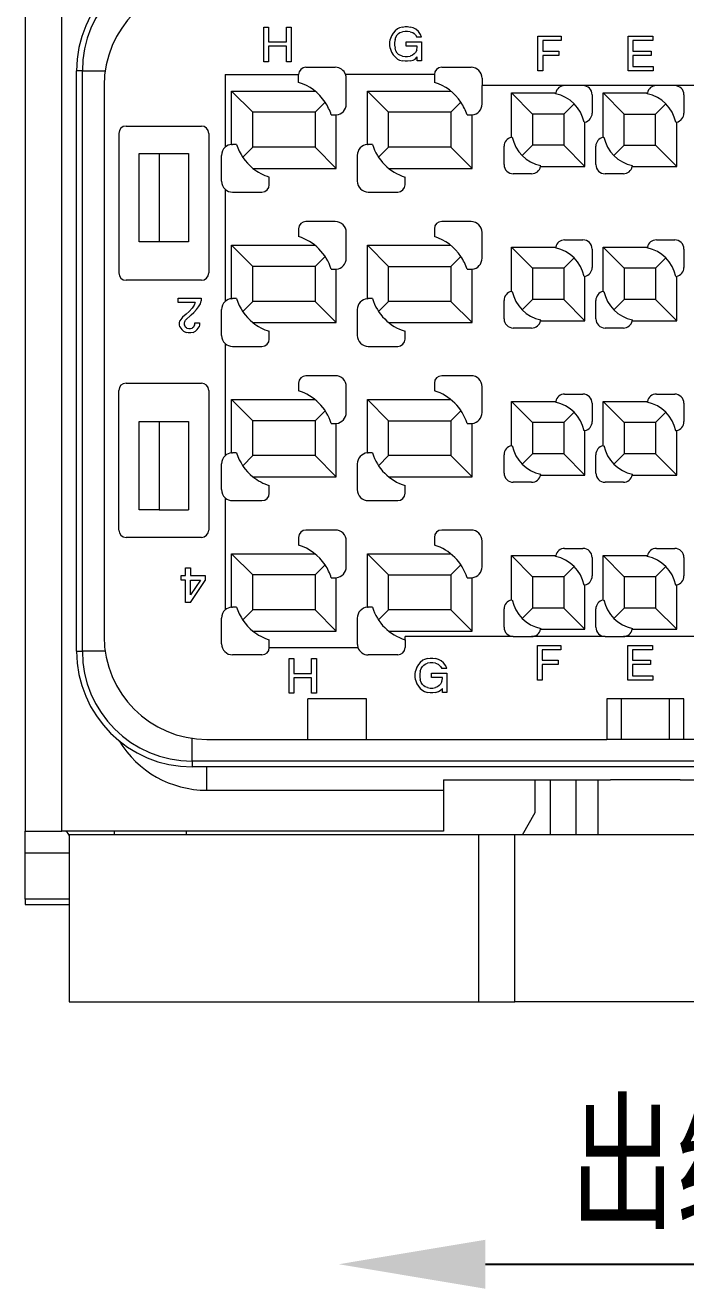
# Model space of a CAD drawing. Header units: inches. Extents: x 47316 to 59086, y 3141 to 11743.
# Drawn here: x 54115.5 to 54133.5, y 9602.18 to 9636.58 of the extents above; entities that cross this region are included whole.
import ezdxf

# ---------------------------------------------------------------- set-up
doc = ezdxf.new("R2010")
doc.units = ezdxf.units.IN
doc.header["$MEASUREMENT"] = 0
doc.styles.add('MtX_FangSong_GB2312', font='')
doc.styles.get('MtX_FangSong_GB2312').set_extended_font_data('FangSong_GB2312')

msp = doc.modelspace()

# ---------------------------------------------------------------- linework, layer by layer
at = {"color": 0, "lineweight": 15}
for p, q in [((54115.501, 9640.24), (54115.501, 9614.64)), ((54116.501, 9614.64), (54116.501, 9640.24)), ((54144.851, 9616.547), (54120.051, 9616.547)), ((54144.851, 9616.39), (54120.051, 9616.39))]:
    msp.add_line(p, q, dxfattribs=at)
at = {"color": 0, "linetype": 'ByBlock', "lineweight": 15}
for p, q in [((54122.004, 9636.533), (54122.134, 9636.533)), ((54122.004, 9635.588), (54122.004, 9636.533)), ((54122.134, 9636.533), (54122.134, 9636.132)), ((54122.618, 9636.533), (54122.748, 9636.533)), ((54122.618, 9636.132), (54122.618, 9636.533)), ((54122.748, 9636.533), (54122.748, 9635.588)), ((54125.532, 9636.37), (54125.485, 9636.299)), ((54125.579, 9636.429), (54125.532, 9636.37)), ((54125.65, 9636.488), (54125.579, 9636.429)), ((54125.603, 9636.263), (54125.638, 9636.322)), ((54125.638, 9636.322), (54125.674, 9636.358)), ((54125.697, 9636.511), (54125.65, 9636.488)), ((54125.674, 9636.358), (54125.709, 9636.382)), ((54125.78, 9636.535), (54125.697, 9636.511)), ((54125.709, 9636.382), (54125.78, 9636.405)), ((54125.78, 9636.535), (54125.851, 9636.547)), ((54125.851, 9636.417), (54125.78, 9636.405)), ((54125.851, 9636.547), (54125.922, 9636.547)), ((54125.922, 9636.417), (54125.851, 9636.417)), ((54125.922, 9636.547), (54125.993, 9636.535)), ((54125.993, 9636.405), (54125.922, 9636.417)), ((54126.075, 9636.511), (54125.993, 9636.535)), ((54125.993, 9636.405), (54126.064, 9636.382)), ((54126.064, 9636.382), (54126.099, 9636.358)), ((54126.146, 9636.476), (54126.075, 9636.511)), ((54126.099, 9636.358), (54126.134, 9636.322)), ((54126.134, 9636.322), (54126.17, 9636.263)), ((54126.217, 9636.417), (54126.146, 9636.476)), ((54126.276, 9636.334), (54126.217, 9636.417)), ((54126.3, 9636.263), (54126.276, 9636.334)), ((54122.134, 9636.132), (54122.618, 9636.132)), ((54122.618, 9636.013), (54122.134, 9636.013)), ((54122.134, 9636.013), (54122.134, 9635.588)), ((54122.618, 9635.588), (54122.618, 9636.013)), ((54125.438, 9636.11), (54125.449, 9636.193)), ((54125.438, 9636.039), (54125.438, 9636.11)), ((54125.449, 9635.956), (54125.438, 9636.039)), ((54125.485, 9636.299), (54125.449, 9636.193)), ((54125.579, 9636.193), (54125.568, 9636.11)), ((54125.568, 9636.11), (54125.568, 9636.039)), ((54125.568, 9636.039), (54125.579, 9635.956)), ((54125.579, 9636.193), (54125.603, 9636.263)), ((54125.886, 9636.133), (54126.3, 9636.133)), ((54125.886, 9636.015), (54125.886, 9636.133)), ((54126.182, 9636.015), (54125.886, 9636.015)), ((54126.3, 9636.263), (54126.17, 9636.263)), ((54126.17, 9635.909), (54126.182, 9635.992)), ((54126.182, 9635.992), (54126.182, 9636.015)), ((54126.3, 9636.133), (54126.3, 9635.614)), ((54129.473, 9636.283), (54130.11, 9636.283)), ((54129.473, 9635.338), (54129.473, 9636.283)), ((54130.11, 9636.165), (54129.603, 9636.165)), ((54129.603, 9636.165), (54129.603, 9635.882)), ((54130.11, 9636.283), (54130.11, 9636.165)), ((54131.932, 9636.283), (54132.605, 9636.283)), ((54131.932, 9635.338), (54131.932, 9636.283)), ((54132.605, 9636.165), (54132.062, 9636.165)), ((54132.062, 9636.165), (54132.062, 9635.882)), ((54132.605, 9636.283), (54132.605, 9636.165)), ((54125.449, 9635.956), (54125.485, 9635.85)), ((54125.485, 9635.85), (54125.532, 9635.779)), ((54125.532, 9635.779), (54125.579, 9635.72)), ((54125.603, 9635.885), (54125.579, 9635.956)), ((54125.579, 9635.72), (54125.65, 9635.661)), ((54125.638, 9635.826), (54125.603, 9635.885)), ((54125.674, 9635.791), (54125.638, 9635.826)), ((54125.65, 9635.661), (54125.697, 9635.637)), ((54125.709, 9635.767), (54125.674, 9635.791)), ((54125.697, 9635.637), (54125.78, 9635.614)), ((54125.78, 9635.744), (54125.709, 9635.767)), ((54125.78, 9635.744), (54125.851, 9635.732)), ((54125.851, 9635.732), (54125.922, 9635.732)), ((54125.922, 9635.732), (54125.993, 9635.744)), ((54126.052, 9635.767), (54125.993, 9635.744)), ((54125.993, 9635.614), (54126.075, 9635.637)), ((54126.099, 9635.803), (54126.052, 9635.767)), ((54126.075, 9635.637), (54126.123, 9635.661)), ((54126.134, 9635.838), (54126.099, 9635.803)), ((54126.123, 9635.661), (54126.182, 9635.72)), ((54126.17, 9635.909), (54126.134, 9635.838)), ((54126.182, 9635.614), (54126.182, 9635.72)), ((54129.603, 9635.882), (54130.04, 9635.882)), ((54130.04, 9635.763), (54129.603, 9635.763)), ((54129.603, 9635.763), (54129.603, 9635.338)), ((54130.04, 9635.882), (54130.04, 9635.763)), ((54132.062, 9635.882), (54132.558, 9635.882)), ((54132.558, 9635.763), (54132.062, 9635.763)), ((54132.062, 9635.763), (54132.062, 9635.456)), ((54132.558, 9635.882), (54132.558, 9635.763)), ((54122.134, 9635.588), (54122.004, 9635.588)), ((54122.748, 9635.588), (54122.618, 9635.588)), ((54125.851, 9635.602), (54125.78, 9635.614)), ((54125.922, 9635.602), (54125.851, 9635.602)), ((54125.993, 9635.614), (54125.922, 9635.602)), ((54126.3, 9635.614), (54126.182, 9635.614)), ((54129.603, 9635.338), (54129.473, 9635.338)), ((54132.617, 9635.338), (54131.932, 9635.338)), ((54132.062, 9635.456), (54132.617, 9635.456)), ((54132.617, 9635.456), (54132.617, 9635.338)), ((54119.671, 9629.152), (54120.297, 9629.152)), ((54119.671, 9629.034), (54119.671, 9629.152)), ((54120.297, 9629.152), (54120.297, 9629.081)), ((54120.132, 9629.034), (54119.671, 9629.034)), ((54119.966, 9628.786), (54119.884, 9628.715)), ((54120.049, 9628.88), (54119.966, 9628.786)), ((54120.025, 9628.703), (54120.096, 9628.762)), ((54120.108, 9628.963), (54120.049, 9628.88)), ((54120.096, 9628.762), (54120.167, 9628.845)), ((54120.132, 9629.034), (54120.108, 9628.963)), ((54120.167, 9628.845), (54120.226, 9628.916)), ((54120.226, 9628.916), (54120.273, 9628.998)), ((54120.273, 9628.998), (54120.297, 9629.081)), ((54119.707, 9628.479), (54119.718, 9628.538)), ((54119.707, 9628.431), (54119.707, 9628.479)), ((54119.718, 9628.372), (54119.707, 9628.431)), ((54119.766, 9628.609), (54119.718, 9628.538)), ((54119.789, 9628.632), (54119.766, 9628.609)), ((54119.884, 9628.715), (54119.789, 9628.632)), ((54119.848, 9628.514), (54119.836, 9628.479)), ((54119.836, 9628.479), (54119.836, 9628.431)), ((54119.836, 9628.431), (54119.848, 9628.396)), ((54119.848, 9628.514), (54119.872, 9628.55)), ((54119.872, 9628.55), (54120.025, 9628.703)), ((54120.108, 9628.396), (54120.12, 9628.431)), ((54120.12, 9628.479), (54120.25, 9628.479)), ((54120.12, 9628.431), (54120.12, 9628.479)), ((54120.25, 9628.431), (54120.238, 9628.372)), ((54120.25, 9628.479), (54120.25, 9628.431)), ((54119.718, 9628.372), (54119.766, 9628.302)), ((54119.766, 9628.302), (54119.813, 9628.254)), ((54119.813, 9628.254), (54119.884, 9628.219)), ((54119.872, 9628.361), (54119.848, 9628.396)), ((54119.907, 9628.337), (54119.872, 9628.361)), ((54119.943, 9628.207), (54119.884, 9628.219)), ((54119.907, 9628.337), (54119.955, 9628.325)), ((54120.014, 9628.207), (54119.943, 9628.207)), ((54119.955, 9628.325), (54120.002, 9628.325)), ((54120.002, 9628.325), (54120.049, 9628.337)), ((54120.073, 9628.219), (54120.014, 9628.207)), ((54120.085, 9628.361), (54120.049, 9628.337)), ((54120.073, 9628.219), (54120.144, 9628.254)), ((54120.108, 9628.396), (54120.085, 9628.361)), ((54120.144, 9628.254), (54120.191, 9628.302)), ((54120.191, 9628.302), (54120.238, 9628.372)), ((54119.755, 9621.597), (54119.873, 9621.597)), ((54119.755, 9621.478), (54119.755, 9621.597)), ((54119.873, 9621.809), (54120.003, 9621.809)), ((54119.873, 9621.597), (54119.873, 9621.809)), ((54120.003, 9621.809), (54120.003, 9621.597)), ((54120.003, 9621.597), (54120.404, 9621.597)), ((54120.404, 9621.597), (54120.404, 9621.467)), ((54119.873, 9621.478), (54119.755, 9621.478)), ((54119.873, 9620.864), (54119.873, 9621.478)), ((54120.003, 9621.478), (54120.274, 9621.478)), ((54120.274, 9621.478), (54120.003, 9621.077)), ((54120.003, 9621.077), (54120.003, 9621.478)), ((54120.003, 9620.864), (54120.404, 9621.467)), ((54120.003, 9620.864), (54119.873, 9620.864)), ((54129.46, 9619.695), (54130.098, 9619.695)), ((54129.46, 9618.75), (54129.46, 9619.695)), ((54130.098, 9619.577), (54129.59, 9619.577)), ((54129.59, 9619.577), (54129.59, 9619.293)), ((54130.098, 9619.695), (54130.098, 9619.577)), ((54131.919, 9619.695), (54132.592, 9619.695)), ((54131.919, 9618.75), (54131.919, 9619.695)), ((54132.592, 9619.577), (54132.049, 9619.577)), ((54132.049, 9619.577), (54132.049, 9619.293)), ((54132.592, 9619.695), (54132.592, 9619.577)), ((54122.691, 9619.338), (54122.821, 9619.338)), ((54122.691, 9618.393), (54122.691, 9619.338)), ((54122.821, 9619.338), (54122.821, 9618.937)), ((54123.305, 9619.338), (54123.435, 9619.338)), ((54123.305, 9618.937), (54123.305, 9619.338)), ((54123.435, 9619.338), (54123.435, 9618.393)), ((54126.219, 9619.175), (54126.171, 9619.104)), ((54126.266, 9619.234), (54126.219, 9619.175)), ((54126.337, 9619.293), (54126.266, 9619.234)), ((54126.29, 9619.068), (54126.325, 9619.128)), ((54126.325, 9619.128), (54126.36, 9619.163)), ((54126.384, 9619.316), (54126.337, 9619.293)), ((54126.36, 9619.163), (54126.396, 9619.187)), ((54126.467, 9619.34), (54126.384, 9619.316)), ((54126.396, 9619.187), (54126.467, 9619.21)), ((54126.467, 9619.34), (54126.538, 9619.352)), ((54126.538, 9619.222), (54126.467, 9619.21)), ((54126.538, 9619.352), (54126.608, 9619.352)), ((54126.608, 9619.222), (54126.538, 9619.222)), ((54126.608, 9619.352), (54126.679, 9619.34)), ((54126.679, 9619.21), (54126.608, 9619.222)), ((54126.762, 9619.316), (54126.679, 9619.34)), ((54126.679, 9619.21), (54126.75, 9619.187)), ((54126.75, 9619.187), (54126.786, 9619.163)), ((54126.833, 9619.281), (54126.762, 9619.316)), ((54126.786, 9619.163), (54126.821, 9619.128)), ((54126.821, 9619.128), (54126.856, 9619.068)), ((54126.904, 9619.222), (54126.833, 9619.281)), ((54126.963, 9619.139), (54126.904, 9619.222)), ((54126.986, 9619.068), (54126.963, 9619.139)), ((54129.59, 9619.293), (54130.027, 9619.293)), ((54130.027, 9619.175), (54129.59, 9619.175)), ((54129.59, 9619.175), (54129.59, 9618.75)), ((54130.027, 9619.293), (54130.027, 9619.175)), ((54132.049, 9619.293), (54132.545, 9619.293)), ((54132.545, 9619.175), (54132.049, 9619.175)), ((54132.049, 9619.175), (54132.049, 9618.868)), ((54132.545, 9619.293), (54132.545, 9619.175)), ((54122.821, 9618.937), (54123.305, 9618.937)), ((54123.305, 9618.818), (54122.821, 9618.818)), ((54122.821, 9618.818), (54122.821, 9618.393)), ((54123.305, 9618.393), (54123.305, 9618.818)), ((54126.124, 9618.915), (54126.136, 9618.998)), ((54126.124, 9618.844), (54126.124, 9618.915)), ((54126.136, 9618.761), (54126.124, 9618.844)), ((54126.171, 9619.104), (54126.136, 9618.998)), ((54126.266, 9618.998), (54126.254, 9618.915)), ((54126.254, 9618.915), (54126.254, 9618.844)), ((54126.254, 9618.844), (54126.266, 9618.761)), ((54126.266, 9618.998), (54126.29, 9619.068)), ((54126.573, 9618.939), (54126.986, 9618.939)), ((54126.573, 9618.82), (54126.573, 9618.939)), ((54126.868, 9618.82), (54126.573, 9618.82)), ((54126.986, 9619.068), (54126.856, 9619.068)), ((54126.856, 9618.714), (54126.868, 9618.797)), ((54126.868, 9618.797), (54126.868, 9618.82)), ((54126.986, 9618.939), (54126.986, 9618.419)), ((54132.049, 9618.868), (54132.604, 9618.868)), ((54132.604, 9618.868), (54132.604, 9618.75)), ((54126.136, 9618.761), (54126.171, 9618.655)), ((54126.171, 9618.655), (54126.219, 9618.584)), ((54126.219, 9618.584), (54126.266, 9618.525)), ((54126.29, 9618.691), (54126.266, 9618.761)), ((54126.266, 9618.525), (54126.337, 9618.466)), ((54126.325, 9618.631), (54126.29, 9618.691)), ((54126.36, 9618.596), (54126.325, 9618.631)), ((54126.337, 9618.466), (54126.384, 9618.442)), ((54126.396, 9618.572), (54126.36, 9618.596)), ((54126.384, 9618.442), (54126.467, 9618.419)), ((54126.467, 9618.549), (54126.396, 9618.572)), ((54126.467, 9618.549), (54126.538, 9618.537)), ((54126.538, 9618.537), (54126.608, 9618.537)), ((54126.608, 9618.537), (54126.679, 9618.549)), ((54126.738, 9618.572), (54126.679, 9618.549)), ((54126.679, 9618.419), (54126.762, 9618.442)), ((54126.786, 9618.608), (54126.738, 9618.572)), ((54126.762, 9618.442), (54126.809, 9618.466)), ((54126.821, 9618.643), (54126.786, 9618.608)), ((54126.809, 9618.466), (54126.868, 9618.525)), ((54126.856, 9618.714), (54126.821, 9618.643)), ((54126.868, 9618.419), (54126.868, 9618.525)), ((54129.59, 9618.75), (54129.46, 9618.75)), ((54132.604, 9618.75), (54131.919, 9618.75)), ((54122.821, 9618.393), (54122.691, 9618.393)), ((54123.435, 9618.393), (54123.305, 9618.393)), ((54126.538, 9618.407), (54126.467, 9618.419)), ((54126.608, 9618.407), (54126.538, 9618.407)), ((54126.679, 9618.419), (54126.608, 9618.407)), ((54126.986, 9618.419), (54126.868, 9618.419))]:
    msp.add_line(p, q, dxfattribs=at)
at = {"color": 0, "lineweight": 15, "ltscale": 0.395001}
for p, q in [((54116.901, 9619.54), (54116.901, 9635.34)), ((54117.059, 9619.54), (54117.059, 9635.34))]:
    msp.add_line(p, q, dxfattribs=at)
at = {"color": 0, "lineweight": 15, "ltscale": 0.003929}
for p, q in [((54117.059, 9635.34), (54116.901, 9635.34)), ((54116.901, 9619.54), (54117.059, 9619.54)), ((54120.051, 9616.547), (54120.051, 9616.39))]:
    msp.add_line(p, q, dxfattribs=at)
at = {"color": 0, "lineweight": 15, "ltscale": 0.015539}
for p, q in [((54117.059, 9635.34), (54117.68, 9635.34)), ((54117.68, 9619.54), (54117.059, 9619.54))]:
    msp.add_line(p, q, dxfattribs=at)
at = {"color": 0, "lineweight": 15, "ltscale": 0.02}
for p, q in [((54123.151, 9635.44), (54123.951, 9635.44)), ((54126.851, 9635.44), (54127.651, 9635.44)), ((54119.151, 9633.09), (54119.951, 9633.09)), ((54121.151, 9632.04), (54121.951, 9632.04)), ((54124.851, 9632.04), (54125.651, 9632.04)), ((54123.951, 9631.24), (54123.151, 9631.24)), ((54127.651, 9631.24), (54126.851, 9631.24)), ((54119.951, 9630.69), (54119.151, 9630.69)), ((54121.151, 9627.84), (54121.951, 9627.84)), ((54124.851, 9627.84), (54125.651, 9627.84)), ((54123.951, 9627.04), (54123.151, 9627.04)), ((54127.651, 9627.04), (54126.851, 9627.04)), ((54119.151, 9625.79), (54119.951, 9625.79)), ((54121.151, 9623.64), (54121.951, 9623.64)), ((54124.851, 9623.64), (54125.651, 9623.64)), ((54119.151, 9623.39), (54119.951, 9623.39)), ((54123.951, 9622.84), (54123.151, 9622.84)), ((54127.651, 9622.84), (54126.851, 9622.84)), ((54121.951, 9619.44), (54121.151, 9619.44)), ((54125.651, 9619.44), (54124.851, 9619.44))]:
    msp.add_line(p, q, dxfattribs=at)
at = {"color": 0, "lineweight": 15, "ltscale": 0.375}
msp.add_line((54117.651, 9634.94), (54117.651, 9619.94), dxfattribs=at)
at = {"color": 0, "lineweight": 15, "ltscale": 0.049409}
msp.add_line((54120.951, 9635.24), (54120.951, 9633.263), dxfattribs=at)
at = {"color": 0, "lineweight": 15, "ltscale": 0.05}
for p, q in [((54120.951, 9635.24), (54122.951, 9635.24)), ((54132.701, 9634.94), (54130.701, 9634.94)), ((54135.201, 9634.94), (54133.201, 9634.94)), ((54131.301, 9619.94), (54129.301, 9619.94)), ((54133.801, 9619.94), (54131.801, 9619.94))]:
    msp.add_line(p, q, dxfattribs=at)
at = {"color": 0, "lineweight": 15, "ltscale": 0.005266}
for p, q in [((54122.951, 9635.029), (54122.951, 9635.24)), ((54126.651, 9635.24), (54126.651, 9635.029)), ((54122.151, 9632.24), (54122.151, 9632.45)), ((54125.851, 9632.24), (54125.851, 9632.45)), ((54122.151, 9628.04), (54122.151, 9628.25)), ((54125.851, 9628.04), (54125.851, 9628.25)), ((54122.951, 9626.84), (54122.951, 9626.629)), ((54126.651, 9626.84), (54126.651, 9626.629)), ((54122.951, 9622.64), (54122.951, 9622.429)), ((54126.651, 9622.64), (54126.651, 9622.429)), ((54122.151, 9619.64), (54122.151, 9619.85)), ((54125.851, 9619.85), (54125.851, 9619.64))]:
    msp.add_line(p, q, dxfattribs=at)
at = {"color": 0, "lineweight": 15, "ltscale": 0.060429}
for p, q in [((54126.651, 9635.24), (54124.234, 9635.24)), ((54122.151, 9619.64), (54124.569, 9619.64))]:
    msp.add_line(p, q, dxfattribs=at)
at = {"color": 0, "lineweight": 15, "ltscale": 0.0175}
for p, q in [((54124.251, 9634.44), (54124.251, 9635.14)), ((54124.251, 9630.24), (54124.251, 9630.94)), ((54127.951, 9630.24), (54127.951, 9630.94)), ((54120.851, 9628.14), (54120.851, 9628.84)), ((54124.551, 9628.84), (54124.551, 9628.14)), ((54124.251, 9626.04), (54124.251, 9626.74)), ((54127.951, 9626.04), (54127.951, 9626.74)), ((54120.851, 9623.94), (54120.851, 9624.64)), ((54124.551, 9624.64), (54124.551, 9623.94)), ((54120.851, 9619.74), (54120.851, 9620.44)), ((54124.551, 9620.44), (54124.551, 9619.74))]:
    msp.add_line(p, q, dxfattribs=at)
at = {"color": 0, "lineweight": 15, "ltscale": 0.005}
msp.add_line((54127.951, 9635.14), (54127.951, 9634.94), dxfattribs=at)
at = {"color": 0, "lineweight": 15, "ltscale": 0.0125}
for p, q in [((54127.951, 9634.44), (54127.951, 9634.94)), ((54130.701, 9634.94), (54130.201, 9634.94)), ((54133.201, 9634.94), (54132.701, 9634.94)), ((54130.951, 9634.69), (54130.951, 9634.19)), ((54133.451, 9634.69), (54133.451, 9634.19)), ((54128.551, 9632.79), (54128.551, 9633.29)), ((54131.051, 9632.79), (54131.051, 9633.29)), ((54129.301, 9632.54), (54128.801, 9632.54)), ((54131.801, 9632.54), (54131.301, 9632.54)), ((54130.201, 9630.74), (54130.701, 9630.74)), ((54130.951, 9630.49), (54130.951, 9629.99)), ((54132.701, 9630.74), (54133.201, 9630.74)), ((54133.451, 9630.49), (54133.451, 9629.99)), ((54128.551, 9628.59), (54128.551, 9629.09)), ((54131.051, 9628.59), (54131.051, 9629.09)), ((54129.301, 9628.34), (54128.801, 9628.34)), ((54131.801, 9628.34), (54131.301, 9628.34)), ((54130.201, 9626.54), (54130.701, 9626.54)), ((54132.701, 9626.54), (54133.201, 9626.54)), ((54130.951, 9626.29), (54130.951, 9625.79)), ((54133.451, 9626.29), (54133.451, 9625.79)), ((54128.551, 9624.39), (54128.551, 9624.89)), ((54131.051, 9624.39), (54131.051, 9624.89)), ((54129.301, 9624.14), (54128.801, 9624.14)), ((54131.801, 9624.14), (54131.301, 9624.14)), ((54130.201, 9622.34), (54130.701, 9622.34)), ((54132.701, 9622.34), (54133.201, 9622.34)), ((54130.951, 9622.09), (54130.951, 9621.59)), ((54133.451, 9622.09), (54133.451, 9621.59)), ((54128.551, 9620.19), (54128.551, 9620.69)), ((54131.051, 9620.19), (54131.051, 9620.69)), ((54128.801, 9619.94), (54129.301, 9619.94)), ((54131.301, 9619.94), (54131.801, 9619.94))]:
    msp.add_line(p, q, dxfattribs=at)
at = {"color": 0, "lineweight": 15, "ltscale": 0.05625}
msp.add_line((54130.201, 9634.94), (54127.951, 9634.94), dxfattribs=at)
at = {"color": 0, "lineweight": 15, "ltscale": 0.03634}
for p, q in [((54121.124, 9633.339), (54121.124, 9634.792)), ((54124.824, 9633.339), (54124.824, 9634.792)), ((54123.979, 9632.687), (54123.979, 9634.141)), ((54127.679, 9632.687), (54127.679, 9634.141)), ((54121.124, 9629.138), (54121.124, 9630.592)), ((54124.824, 9629.138), (54124.824, 9630.592)), ((54123.979, 9624.287), (54123.979, 9625.741)), ((54127.679, 9624.287), (54127.679, 9625.741)), ((54121.124, 9620.739), (54121.124, 9622.192)), ((54124.824, 9620.739), (54124.824, 9622.192)), ((54123.979, 9620.087), (54123.979, 9621.541)), ((54127.679, 9620.087), (54127.679, 9621.541))]:
    msp.add_line(p, q, dxfattribs=at)
at = {"color": 0, "lineweight": 15, "ltscale": 0.056824}
for p, q in [((54121.124, 9634.792), (54123.397, 9634.792)), ((54124.824, 9634.792), (54127.097, 9634.792)), ((54121.706, 9632.687), (54123.979, 9632.687)), ((54125.406, 9632.687), (54127.679, 9632.687)), ((54121.124, 9630.592), (54123.397, 9630.592)), ((54124.824, 9630.592), (54127.097, 9630.592)), ((54121.706, 9628.487), (54123.979, 9628.487)), ((54125.406, 9628.487), (54127.679, 9628.487)), ((54121.124, 9626.392), (54123.397, 9626.392)), ((54124.824, 9626.392), (54127.097, 9626.392)), ((54121.706, 9624.287), (54123.979, 9624.287)), ((54125.406, 9624.287), (54127.679, 9624.287)), ((54121.124, 9622.192), (54123.397, 9622.192)), ((54124.824, 9622.192), (54127.097, 9622.192)), ((54121.706, 9620.087), (54123.979, 9620.087)), ((54125.406, 9620.087), (54127.679, 9620.087))]:
    msp.add_line(p, q, dxfattribs=at)
at = {"color": 0, "lineweight": 15, "ltscale": 0.020412}
for p, q in [((54121.701, 9634.215), (54121.124, 9634.792)), ((54125.401, 9634.215), (54124.824, 9634.792)), ((54130.176, 9633.315), (54130.754, 9632.737)), ((54132.676, 9633.315), (54133.254, 9632.737)), ((54121.701, 9630.015), (54121.124, 9630.592)), ((54125.401, 9630.015), (54124.824, 9630.592)), ((54129.326, 9629.965), (54128.749, 9630.542)), ((54131.826, 9629.965), (54131.249, 9630.542)), ((54130.176, 9629.115), (54130.754, 9628.537)), ((54132.676, 9629.115), (54133.254, 9628.537)), ((54123.401, 9629.065), (54123.979, 9628.487)), ((54127.101, 9629.065), (54127.679, 9628.487)), ((54121.701, 9625.815), (54121.124, 9626.392)), ((54125.401, 9625.815), (54124.824, 9626.392)), ((54129.326, 9625.765), (54128.749, 9626.342)), ((54131.826, 9625.765), (54131.249, 9626.342)), ((54123.401, 9624.865), (54123.979, 9624.287)), ((54127.101, 9624.865), (54127.679, 9624.287)), ((54130.176, 9624.915), (54130.754, 9624.337)), ((54132.676, 9624.915), (54133.254, 9624.337)), ((54129.326, 9621.565), (54128.749, 9622.142)), ((54131.826, 9621.565), (54131.249, 9622.142)), ((54123.401, 9620.665), (54123.979, 9620.087)), ((54127.101, 9620.665), (54127.679, 9620.087))]:
    msp.add_line(p, q, dxfattribs=at)
at = {"color": 0, "lineweight": 15, "ltscale": 0.030197}
for p, q in [((54128.749, 9633.534), (54128.749, 9634.742)), ((54128.749, 9634.742), (54129.957, 9634.742)), ((54131.249, 9633.534), (54131.249, 9634.742)), ((54131.249, 9634.742), (54132.457, 9634.742)), ((54130.754, 9632.737), (54130.754, 9633.945)), ((54133.254, 9632.737), (54133.254, 9633.945)), ((54129.546, 9632.737), (54130.754, 9632.737)), ((54132.046, 9632.737), (54133.254, 9632.737)), ((54128.749, 9630.542), (54129.957, 9630.542)), ((54128.749, 9629.334), (54128.749, 9630.542)), ((54131.249, 9629.334), (54131.249, 9630.542)), ((54131.249, 9630.542), (54132.457, 9630.542)), ((54130.754, 9628.537), (54130.754, 9629.745)), ((54133.254, 9628.537), (54133.254, 9629.745)), ((54129.546, 9628.537), (54130.754, 9628.537)), ((54132.046, 9628.537), (54133.254, 9628.537)), ((54128.749, 9625.134), (54128.749, 9626.342)), ((54128.749, 9626.342), (54129.957, 9626.342)), ((54131.249, 9625.134), (54131.249, 9626.342)), ((54131.249, 9626.342), (54132.457, 9626.342)), ((54129.546, 9624.337), (54130.754, 9624.337)), ((54132.046, 9624.337), (54133.254, 9624.337)), ((54128.749, 9620.934), (54128.749, 9622.142)), ((54128.749, 9622.142), (54129.957, 9622.142)), ((54131.249, 9620.934), (54131.249, 9622.142)), ((54131.249, 9622.142), (54132.457, 9622.142)), ((54130.754, 9620.137), (54130.754, 9621.345)), ((54129.546, 9620.137), (54130.754, 9620.137)), ((54132.046, 9620.137), (54133.254, 9620.137))]:
    msp.add_line(p, q, dxfattribs=at)
at = {"color": 0, "lineweight": 15, "ltscale": 0.020413}
for p, q in [((54129.326, 9634.165), (54128.749, 9634.742)), ((54131.826, 9634.165), (54131.249, 9634.742)), ((54123.401, 9633.265), (54123.979, 9632.687)), ((54127.101, 9633.265), (54127.679, 9632.687)), ((54121.701, 9621.615), (54121.124, 9622.192)), ((54125.401, 9621.615), (54124.824, 9622.192)), ((54130.176, 9620.715), (54130.754, 9620.137)), ((54132.676, 9620.715), (54133.254, 9620.137))]:
    msp.add_line(p, q, dxfattribs=at)
at = {"color": 0, "lineweight": 15, "ltscale": 0.000581603}
for p, q in [((54129.953, 9634.719), (54129.957, 9634.742)), ((54132.453, 9634.719), (54132.457, 9634.742))]:
    msp.add_line(p, q, dxfattribs=at)
at = {"color": 0, "lineweight": 15, "ltscale": 0.00967}
for p, q in [((54123.401, 9634.215), (54123.675, 9634.488)), ((54127.101, 9634.215), (54127.375, 9634.488)), ((54121.701, 9633.265), (54121.428, 9632.991)), ((54125.401, 9633.265), (54125.128, 9632.991)), ((54123.401, 9630.015), (54123.675, 9630.288)), ((54127.101, 9630.015), (54127.375, 9630.288)), ((54121.701, 9629.065), (54121.428, 9628.791)), ((54125.401, 9629.065), (54125.128, 9628.791)), ((54123.401, 9625.815), (54123.675, 9626.088)), ((54127.101, 9625.815), (54127.375, 9626.088)), ((54121.701, 9624.865), (54121.428, 9624.591)), ((54125.401, 9624.865), (54125.128, 9624.591)), ((54123.401, 9621.615), (54123.675, 9621.888)), ((54127.101, 9621.615), (54127.375, 9621.888)), ((54121.701, 9620.665), (54121.428, 9620.391)), ((54125.401, 9620.665), (54125.128, 9620.391))]:
    msp.add_line(p, q, dxfattribs=at)
at = {"color": 0, "lineweight": 15, "ltscale": 0.009974}
for p, q in [((54130.176, 9634.165), (54130.458, 9634.447)), ((54132.676, 9634.165), (54132.958, 9634.447)), ((54129.326, 9633.315), (54129.044, 9633.033)), ((54131.826, 9633.315), (54131.544, 9633.033)), ((54130.176, 9629.965), (54130.458, 9630.247)), ((54132.676, 9629.965), (54132.958, 9630.247)), ((54129.326, 9629.115), (54129.044, 9628.833)), ((54131.826, 9629.115), (54131.544, 9628.833)), ((54130.176, 9625.765), (54130.458, 9626.047)), ((54132.676, 9625.765), (54132.958, 9626.047)), ((54129.326, 9624.915), (54129.044, 9624.633)), ((54131.826, 9624.915), (54131.544, 9624.633)), ((54130.176, 9621.565), (54130.458, 9621.847)), ((54132.676, 9621.565), (54132.958, 9621.847)), ((54129.326, 9620.715), (54129.044, 9620.433)), ((54131.826, 9620.715), (54131.544, 9620.433))]:
    msp.add_line(p, q, dxfattribs=at)
at = {"color": 0, "lineweight": 15, "ltscale": 0.02375}
for p, q in [((54121.701, 9633.265), (54121.701, 9634.215)), ((54123.401, 9634.215), (54123.401, 9633.265)), ((54125.401, 9633.265), (54125.401, 9634.215)), ((54127.101, 9634.215), (54127.101, 9633.265)), ((54121.701, 9629.065), (54121.701, 9630.015)), ((54123.401, 9630.015), (54123.401, 9629.065)), ((54125.401, 9629.065), (54125.401, 9630.015)), ((54127.101, 9630.015), (54127.101, 9629.065)), ((54121.701, 9624.865), (54121.701, 9625.815)), ((54123.401, 9625.815), (54123.401, 9624.865)), ((54125.401, 9624.865), (54125.401, 9625.815)), ((54127.101, 9625.815), (54127.101, 9624.865)), ((54121.701, 9620.665), (54121.701, 9621.615)), ((54123.401, 9621.615), (54123.401, 9620.665)), ((54125.401, 9620.665), (54125.401, 9621.615)), ((54127.101, 9621.615), (54127.101, 9620.665))]:
    msp.add_line(p, q, dxfattribs=at)
at = {"color": 0, "lineweight": 15, "ltscale": 0.0425}
for p, q in [((54123.401, 9634.215), (54121.701, 9634.215)), ((54127.101, 9634.215), (54125.401, 9634.215)), ((54123.401, 9633.265), (54121.701, 9633.265)), ((54127.101, 9633.265), (54125.401, 9633.265)), ((54123.401, 9630.015), (54121.701, 9630.015)), ((54125.401, 9630.015), (54127.101, 9630.015)), ((54123.401, 9629.065), (54121.701, 9629.065)), ((54127.101, 9629.065), (54125.401, 9629.065)), ((54123.401, 9625.815), (54121.701, 9625.815)), ((54125.401, 9625.815), (54127.101, 9625.815)), ((54123.401, 9624.865), (54121.701, 9624.865)), ((54127.101, 9624.865), (54125.401, 9624.865)), ((54123.401, 9621.615), (54121.701, 9621.615)), ((54125.401, 9621.615), (54127.101, 9621.615)), ((54123.401, 9620.665), (54121.701, 9620.665)), ((54127.101, 9620.665), (54125.401, 9620.665))]:
    msp.add_line(p, q, dxfattribs=at)
at = {"color": 0, "lineweight": 15, "ltscale": 0.002765}
for p, q in [((54123.841, 9634.14), (54123.951, 9634.14)), ((54124.962, 9633.34), (54124.851, 9633.34)), ((54123.841, 9629.94), (54123.951, 9629.94)), ((54124.962, 9629.14), (54124.851, 9629.14)), ((54123.841, 9625.74), (54123.951, 9625.74)), ((54124.962, 9624.94), (54124.851, 9624.94)), ((54123.841, 9621.54), (54123.951, 9621.54)), ((54124.962, 9620.74), (54124.851, 9620.74))]:
    msp.add_line(p, q, dxfattribs=at)
at = {"color": 0, "lineweight": 15, "ltscale": 0.000685037}
for p, q in [((54123.951, 9634.14), (54123.979, 9634.141)), ((54123.951, 9629.94), (54123.979, 9629.941)), ((54124.824, 9624.939), (54124.851, 9624.94)), ((54124.824, 9620.739), (54124.851, 9620.74))]:
    msp.add_line(p, q, dxfattribs=at)
at = {"color": 0, "lineweight": 15, "ltscale": 0.002766}
for p, q in [((54127.541, 9634.14), (54127.651, 9634.14)), ((54121.262, 9633.34), (54121.151, 9633.34)), ((54127.541, 9629.94), (54127.651, 9629.94)), ((54121.262, 9629.14), (54121.151, 9629.14)), ((54127.541, 9625.74), (54127.651, 9625.74)), ((54121.262, 9624.94), (54121.151, 9624.94)), ((54127.541, 9621.54), (54127.651, 9621.54)), ((54121.262, 9620.74), (54121.151, 9620.74))]:
    msp.add_line(p, q, dxfattribs=at)
at = {"color": 0, "lineweight": 15, "ltscale": 0.000684275}
for p, q in [((54127.651, 9634.14), (54127.679, 9634.141)), ((54127.651, 9629.94), (54127.679, 9629.941)), ((54121.124, 9624.939), (54121.151, 9624.94)), ((54121.124, 9620.739), (54121.151, 9620.74))]:
    msp.add_line(p, q, dxfattribs=at)
at = {"color": 0, "lineweight": 15, "ltscale": 0.021249}
for p, q in [((54129.326, 9634.165), (54129.326, 9633.315)), ((54130.176, 9634.165), (54130.176, 9633.315)), ((54131.826, 9633.315), (54131.826, 9634.165)), ((54132.676, 9633.315), (54132.676, 9634.165)), ((54129.326, 9621.565), (54129.326, 9620.715)), ((54130.176, 9621.565), (54130.176, 9620.715)), ((54131.826, 9621.565), (54131.826, 9620.715)), ((54132.676, 9621.565), (54132.676, 9620.715))]:
    msp.add_line(p, q, dxfattribs=at)
at = {"color": 0, "lineweight": 15, "ltscale": 0.02125}
for p, q in [((54130.176, 9634.165), (54129.326, 9634.165)), ((54131.826, 9634.165), (54132.676, 9634.165)), ((54130.176, 9633.315), (54129.326, 9633.315)), ((54131.826, 9633.315), (54132.676, 9633.315)), ((54130.176, 9629.965), (54129.326, 9629.965)), ((54132.676, 9629.965), (54131.826, 9629.965)), ((54130.176, 9629.115), (54129.326, 9629.115)), ((54132.676, 9629.115), (54131.826, 9629.115)), ((54130.176, 9625.765), (54129.326, 9625.765)), ((54132.676, 9625.765), (54131.826, 9625.765)), ((54130.176, 9624.915), (54129.326, 9624.915)), ((54132.676, 9624.915), (54131.826, 9624.915)), ((54130.176, 9621.565), (54129.326, 9621.565)), ((54132.676, 9621.565), (54131.826, 9621.565)), ((54130.176, 9620.715), (54129.326, 9620.715)), ((54132.676, 9620.715), (54131.826, 9620.715))]:
    msp.add_line(p, q, dxfattribs=at)
at = {"color": 0, "lineweight": 15, "ltscale": 0.000580976}
for p, q in [((54130.731, 9633.941), (54130.754, 9633.945)), ((54133.231, 9633.941), (54133.254, 9633.945))]:
    msp.add_line(p, q, dxfattribs=at)
at = {"color": 0, "lineweight": 15, "ltscale": 0.095}
for p, q in [((54118.051, 9633.64), (54118.051, 9629.84)), ((54120.501, 9633.64), (54120.501, 9629.84)), ((54118.051, 9622.84), (54118.051, 9626.64)), ((54120.501, 9626.64), (54120.501, 9622.84))]:
    msp.add_line(p, q, dxfattribs=at)
at = {"color": 0, "lineweight": 15, "ltscale": 0.05125}
for p, q in [((54118.251, 9633.84), (54120.301, 9633.84)), ((54120.301, 9629.64), (54118.251, 9629.64)), ((54118.251, 9626.84), (54120.301, 9626.84)), ((54120.301, 9622.64), (54118.251, 9622.64))]:
    msp.add_line(p, q, dxfattribs=at)
at = {"color": 0, "lineweight": 15, "ltscale": 0.000684344}
for p, q in [((54121.124, 9633.339), (54121.151, 9633.34)), ((54121.124, 9629.138), (54121.151, 9629.14)), ((54127.651, 9625.74), (54127.679, 9625.741)), ((54127.651, 9621.54), (54127.679, 9621.541))]:
    msp.add_line(p, q, dxfattribs=at)
at = {"color": 0, "lineweight": 15, "ltscale": 0.000685106}
for p, q in [((54124.824, 9633.339), (54124.851, 9633.34)), ((54124.824, 9629.138), (54124.851, 9629.14)), ((54123.951, 9625.74), (54123.979, 9625.741)), ((54123.951, 9621.54), (54123.979, 9621.541))]:
    msp.add_line(p, q, dxfattribs=at)
at = {"color": 0, "lineweight": 15, "ltscale": 0.000579973}
for p, q in [((54128.749, 9633.534), (54128.772, 9633.538)), ((54131.249, 9633.534), (54131.272, 9633.538)), ((54129.546, 9632.737), (54129.55, 9632.76)), ((54132.046, 9632.737), (54132.05, 9632.76)), ((54128.749, 9629.334), (54128.772, 9629.338)), ((54131.249, 9629.334), (54131.272, 9629.338)), ((54129.546, 9628.537), (54129.55, 9628.56)), ((54132.046, 9628.537), (54132.05, 9628.56)), ((54128.749, 9625.134), (54128.772, 9625.138)), ((54131.249, 9625.134), (54131.272, 9625.138)), ((54129.546, 9624.337), (54129.55, 9624.36)), ((54132.046, 9624.337), (54132.05, 9624.36)), ((54128.749, 9620.934), (54128.772, 9620.938)), ((54131.249, 9620.934), (54131.272, 9620.938))]:
    msp.add_line(p, q, dxfattribs=at)
at = {"color": 0, "lineweight": 15, "ltscale": 0.060001}
for p, q in [((54118.605, 9630.69), (54118.605, 9633.09)), ((54119.151, 9633.09), (54119.151, 9630.69)), ((54119.951, 9633.09), (54119.951, 9630.69))]:
    msp.add_line(p, q, dxfattribs=at)
at = {"color": 0, "lineweight": 15, "ltscale": 0.013649}
for p, q in [((54118.605, 9633.09), (54119.151, 9633.09)), ((54119.151, 9630.69), (54118.605, 9630.69)), ((54118.605, 9625.79), (54119.151, 9625.79)), ((54119.151, 9623.39), (54118.605, 9623.39))]:
    msp.add_line(p, q, dxfattribs=at)
at = {"color": 0, "lineweight": 15, "ltscale": 0.017499}
for p, q in [((54120.851, 9632.34), (54120.851, 9633.04)), ((54124.551, 9633.04), (54124.551, 9632.34)), ((54124.251, 9621.84), (54124.251, 9622.54)), ((54127.951, 9621.84), (54127.951, 9622.54))]:
    msp.add_line(p, q, dxfattribs=at)
at = {"color": 0, "lineweight": 15, "ltscale": 0.07632}
for p, q in [((54120.951, 9632.116), (54120.951, 9629.063)), ((54120.951, 9627.916), (54120.951, 9624.863))]:
    msp.add_line(p, q, dxfattribs=at)
at = {"color": 0, "lineweight": 15, "ltscale": 0.005264}
for p, q in [((54122.951, 9631.04), (54122.951, 9630.829)), ((54126.651, 9631.04), (54126.651, 9630.829)), ((54122.151, 9623.84), (54122.151, 9624.05)), ((54125.851, 9623.84), (54125.851, 9624.05))]:
    msp.add_line(p, q, dxfattribs=at)
at = {"color": 0, "lineweight": 15, "ltscale": 0.000580097}
for p, q in [((54129.953, 9630.519), (54129.957, 9630.542)), ((54132.453, 9630.519), (54132.457, 9630.542)), ((54129.953, 9626.319), (54129.957, 9626.342)), ((54132.453, 9626.319), (54132.457, 9626.342)), ((54129.953, 9622.119), (54129.957, 9622.142)), ((54132.453, 9622.119), (54132.457, 9622.142))]:
    msp.add_line(p, q, dxfattribs=at)
at = {"color": 0, "lineweight": 15, "ltscale": 0.036339}
for p, q in [((54123.979, 9628.487), (54123.979, 9629.941)), ((54127.679, 9628.487), (54127.679, 9629.941)), ((54121.124, 9624.939), (54121.124, 9626.392)), ((54124.824, 9624.939), (54124.824, 9626.392))]:
    msp.add_line(p, q, dxfattribs=at)
at = {"color": 0, "lineweight": 15, "ltscale": 0.021251}
for p, q in [((54129.326, 9629.965), (54129.326, 9629.115)), ((54130.176, 9629.965), (54130.176, 9629.115)), ((54131.826, 9629.965), (54131.826, 9629.115)), ((54132.676, 9629.965), (54132.676, 9629.115)), ((54129.326, 9625.765), (54129.326, 9624.915)), ((54130.176, 9625.765), (54130.176, 9624.915)), ((54131.826, 9625.765), (54131.826, 9624.915)), ((54132.676, 9625.765), (54132.676, 9624.915))]:
    msp.add_line(p, q, dxfattribs=at)
at = {"color": 0, "lineweight": 15, "ltscale": 0.000580725}
for p, q in [((54130.731, 9629.742), (54130.754, 9629.745)), ((54133.231, 9629.742), (54133.254, 9629.745)), ((54130.731, 9625.542), (54130.754, 9625.545)), ((54133.231, 9625.542), (54133.254, 9625.545)), ((54130.731, 9621.341), (54130.754, 9621.345)), ((54133.231, 9621.341), (54133.254, 9621.345))]:
    msp.add_line(p, q, dxfattribs=at)
at = {"color": 0, "lineweight": 15, "ltscale": 0.059999}
for p, q in [((54118.605, 9623.39), (54118.605, 9625.79)), ((54119.151, 9625.79), (54119.151, 9623.39)), ((54119.951, 9625.79), (54119.951, 9623.39))]:
    msp.add_line(p, q, dxfattribs=at)
at = {"color": 0, "lineweight": 15, "ltscale": 0.030199}
for p, q in [((54130.754, 9624.337), (54130.754, 9625.545)), ((54133.254, 9624.337), (54133.254, 9625.545)), ((54133.254, 9620.137), (54133.254, 9621.345))]:
    msp.add_line(p, q, dxfattribs=at)
at = {"color": 0, "lineweight": 15, "ltscale": 0.076318}
msp.add_line((54120.951, 9623.716), (54120.951, 9620.663), dxfattribs=at)
at = {"color": 0, "lineweight": 15, "ltscale": 0.000581478}
for p, q in [((54129.546, 9620.137), (54129.55, 9620.16)), ((54132.046, 9620.137), (54132.05, 9620.16))]:
    msp.add_line(p, q, dxfattribs=at)
at = {"color": 0, "lineweight": 15, "ltscale": 0.07375}
msp.add_line((54128.801, 9619.94), (54125.851, 9619.94), dxfattribs=at)
at = {"color": 0, "lineweight": 15, "ltscale": 0.002234}
msp.add_line((54125.851, 9619.85), (54125.851, 9619.94), dxfattribs=at)
at = {"color": 0, "lineweight": 15, "ltscale": 0.027499}
for p, q in [((54123.201, 9617.14), (54123.201, 9618.24)), ((54124.801, 9617.14), (54124.801, 9618.24)), ((54131.351, 9618.24), (54131.351, 9617.14)), ((54131.751, 9617.14), (54131.751, 9618.24)), ((54133.051, 9618.24), (54133.051, 9617.14)), ((54133.451, 9617.14), (54133.451, 9618.24))]:
    msp.add_line(p, q, dxfattribs=at)
at = {"color": 0, "lineweight": 15, "ltscale": 0.04}
for p, q in [((54124.801, 9618.24), (54123.201, 9618.24)), ((54123.201, 9617.14), (54124.801, 9617.14))]:
    msp.add_line(p, q, dxfattribs=at)
at = {"color": 0, "lineweight": 15, "ltscale": 0.052499}
msp.add_line((54133.451, 9618.24), (54131.351, 9618.24), dxfattribs=at)
at = {"color": 0, "lineweight": 15, "ltscale": 0.015538}
msp.add_line((54120.051, 9616.547), (54120.051, 9617.168), dxfattribs=at)
at = {"color": 0, "lineweight": 15, "ltscale": 0.06875}
msp.add_line((54120.451, 9617.14), (54123.201, 9617.14), dxfattribs=at)
at = {"color": 0, "lineweight": 15, "ltscale": 0.16375}
msp.add_line((54124.801, 9617.14), (54131.351, 9617.14), dxfattribs=at)
at = {"color": 0, "lineweight": 15, "ltscale": 0.01}
for p, q in [((54131.751, 9617.14), (54131.351, 9617.14)), ((54133.451, 9617.14), (54133.051, 9617.14))]:
    msp.add_line(p, q, dxfattribs=at)
at = {"color": 0, "lineweight": 15, "ltscale": 0.0325}
msp.add_line((54133.051, 9617.14), (54131.751, 9617.14), dxfattribs=at)
at = {"color": 0, "lineweight": 15, "ltscale": 0.04375}
msp.add_line((54135.201, 9617.14), (54133.451, 9617.14), dxfattribs=at)
at = {"color": 0, "lineweight": 15, "ltscale": 0.015892}
msp.add_line((54120.451, 9615.754), (54120.451, 9616.39), dxfattribs=at)
at = {"color": 0, "lineweight": 15, "ltscale": 0.007141}
msp.add_line((54126.901, 9616.04), (54126.901, 9615.754), dxfattribs=at)
at = {"color": 0, "lineweight": 15, "ltscale": 0.113779}
for p, q in [((54126.901, 9616.04), (54131.453, 9616.04)), ((54133.35, 9616.04), (54137.901, 9616.04))]:
    msp.add_line(p, q, dxfattribs=at)
at = {"color": 0, "lineweight": 15, "ltscale": 0.022278}
msp.add_line((54129.401, 9615.149), (54129.401, 9616.04), dxfattribs=at)
at = {"color": 0, "lineweight": 15, "ltscale": 0.0375}
for p, q in [((54129.809, 9616.04), (54129.809, 9614.54)), ((54130.516, 9614.54), (54130.516, 9616.04)), ((54131.101, 9616.04), (54131.101, 9614.54))]:
    msp.add_line(p, q, dxfattribs=at)
at = {"color": 0, "lineweight": 15, "ltscale": 0.023721}
for p, q in [((54132.401, 9616.04), (54131.453, 9616.04)), ((54133.35, 9616.04), (54132.401, 9616.04))]:
    msp.add_line(p, q, dxfattribs=at)
at = {"color": 0, "lineweight": 15, "ltscale": 0.16125}
msp.add_line((54120.451, 9615.754), (54126.901, 9615.754), dxfattribs=at)
at = {"color": 0, "lineweight": 15, "ltscale": 0.027858}
msp.add_line((54126.901, 9615.754), (54126.901, 9614.64), dxfattribs=at)
at = {"color": 0, "lineweight": 15, "ltscale": 0.017575}
msp.add_line((54129.05, 9614.54), (54129.401, 9615.149), dxfattribs=at)
at = {"color": 0, "lineweight": 15, "ltscale": 0.014645}
msp.add_line((54115.501, 9614.054), (54115.501, 9614.64), dxfattribs=at)
at = {"color": 0, "lineweight": 15, "ltscale": 0.025}
msp.add_line((54115.501, 9614.64), (54116.501, 9614.64), dxfattribs=at)
at = {"color": 0, "lineweight": 15, "ltscale": 0.26}
msp.add_line((54126.901, 9614.64), (54116.501, 9614.64), dxfattribs=at)
at = {"color": 0, "lineweight": 15, "ltscale": 0.278822}
for p, q in [((54127.854, 9614.54), (54116.701, 9614.54)), ((54116.701, 9609.99), (54127.854, 9609.99))]:
    msp.add_line(p, q, dxfattribs=at)
at = {"color": 0, "lineweight": 15, "ltscale": 0.11375}
for p, q in [((54116.701, 9614.54), (54116.701, 9609.99)), ((54127.854, 9614.54), (54127.854, 9609.99)), ((54128.84, 9609.99), (54128.84, 9614.54))]:
    msp.add_line(p, q, dxfattribs=at)
at = {"color": 0, "lineweight": 15, "ltscale": 0.002501}
for p, q in [((54117.924, 9614.64), (54117.924, 9614.54)), ((54119.894, 9614.54), (54119.894, 9614.64))]:
    msp.add_line(p, q, dxfattribs=at)
at = {"color": 0, "lineweight": 15, "ltscale": 0.024653}
for p, q in [((54128.84, 9614.54), (54127.854, 9614.54)), ((54127.854, 9609.99), (54128.84, 9609.99))]:
    msp.add_line(p, q, dxfattribs=at)
at = {"color": 0, "lineweight": 15, "ltscale": 0.126526}
for p, q in [((54133.901, 9614.54), (54128.84, 9614.54)), ((54133.901, 9609.99), (54128.84, 9609.99))]:
    msp.add_line(p, q, dxfattribs=at)
at = {"color": 0, "lineweight": 15, "ltscale": 0.031694}
msp.add_line((54115.501, 9612.786), (54115.501, 9614.054), dxfattribs=at)
at = {"color": 0, "lineweight": 15, "ltscale": 0.03}
for p, q in [((54115.501, 9614.054), (54116.701, 9614.054)), ((54116.701, 9612.786), (54115.501, 9612.786)), ((54115.501, 9612.64), (54116.701, 9612.64))]:
    msp.add_line(p, q, dxfattribs=at)
at = {"color": 0, "lineweight": 15, "ltscale": 0.003661}
msp.add_line((54115.501, 9612.786), (54115.501, 9612.64), dxfattribs=at)
at = {"color": 7, "lineweight": -2}
msp.add_line((54128.044, 9602.848), (54147.122, 9602.848), dxfattribs=at)
at = {"color": 0, "lineweight": 15}
for centre, radius, start, end in [((54120.051, 9635.34), 3.15, 90, 180), ((54120.051, 9635.34), 2.993, 90, 180), ((54120.451, 9634.94), 2.8, 90, 180), ((54123.151, 9635.24), 0.2, 90, 180), ((54123.951, 9635.14), 0.3, 19.4712, 90), ((54126.851, 9635.24), 0.2, 90, 180), ((54127.651, 9635.14), 0.3, 0, 90), ((54122.551, 9633.74), 1.35, 33.6724, 72.7647), ((54123.951, 9635.14), 0.3, 0, 19.4712), ((54126.251, 9633.74), 1.35, 33.6724, 72.7647), ((54130.201, 9634.69), 0.25, 90, 167.9127), ((54130.701, 9634.69), 0.25, 0, 90), ((54132.701, 9634.69), 0.25, 90, 167.9127), ((54133.201, 9634.69), 0.25, 0, 90), ((54129.751, 9633.74), 1, 11.6387, 78.3613), ((54132.251, 9633.74), 1, 11.6387, 78.3613), ((54122.551, 9633.74), 1.35, 17.2353, 33.6724), ((54123.951, 9634.44), 0.3, 275.2308, 0), ((54126.251, 9633.74), 1.35, 17.2353, 33.6724), ((54127.651, 9634.44), 0.3, 275.2308, 0), ((54130.701, 9634.19), 0.25, 282.0884, 0), ((54133.201, 9634.19), 0.25, 282.0884, 0), ((54118.251, 9633.64), 0.2, 90, 180), ((54120.301, 9633.64), 0.2, 0, 90), ((54121.151, 9633.04), 0.3, 131.8103, 180), ((54121.151, 9633.04), 0.3, 95.2308, 131.8103), ((54122.551, 9633.74), 1.35, 197.2353, 231.2165), ((54124.851, 9633.04), 0.3, 95.2308, 180), ((54126.251, 9633.74), 1.35, 197.2353, 252.7647), ((54128.801, 9633.29), 0.25, 102.0873, 180), ((54129.751, 9633.74), 1, 191.6387, 258.3613), ((54131.301, 9633.29), 0.25, 102.0873, 180), ((54132.251, 9633.74), 1, 191.6387, 258.3613), ((54122.551, 9633.74), 1.35, 231.2165, 252.7647), ((54128.801, 9632.79), 0.25, 180, 270), ((54129.301, 9632.79), 0.25, 270, 347.9094), ((54131.301, 9632.79), 0.25, 180, 270), ((54131.801, 9632.79), 0.25, 270, 347.9094), ((54121.151, 9632.34), 0.3, 180, 228.1897), ((54121.951, 9632.24), 0.2, 270, 0), ((54124.851, 9632.34), 0.3, 180, 270), ((54125.651, 9632.24), 0.2, 270, 0), ((54121.151, 9632.34), 0.3, 228.1897, 270), ((54123.151, 9631.04), 0.2, 90, 180), ((54123.951, 9630.94), 0.3, 0, 90), ((54126.851, 9631.04), 0.2, 90, 180), ((54127.651, 9630.94), 0.3, 0, 90), ((54122.551, 9629.54), 1.35, 17.2353, 72.7647), ((54126.251, 9629.54), 1.35, 33.6724, 72.7647), ((54129.751, 9629.54), 1, 11.6387, 78.3613), ((54130.201, 9630.49), 0.25, 90, 167.9127), ((54130.701, 9630.49), 0.25, 0, 90), ((54132.251, 9629.54), 1, 11.6387, 78.3613), ((54132.701, 9630.49), 0.25, 90, 167.9127), ((54133.201, 9630.49), 0.25, 0, 90), ((54123.951, 9630.24), 0.3, 275.2308, 0), ((54126.251, 9629.54), 1.35, 17.2353, 33.6724), ((54127.651, 9630.24), 0.3, 275.2308, 0), ((54118.251, 9629.84), 0.2, 180, 270), ((54120.301, 9629.84), 0.2, 270, 0), ((54130.701, 9629.99), 0.25, 282.0884, 0), ((54133.201, 9629.99), 0.25, 282.0884, 0), ((54121.151, 9628.84), 0.3, 95.2308, 131.8103), ((54122.551, 9629.54), 1.35, 197.2353, 231.2165), ((54124.851, 9628.84), 0.3, 95.2308, 180), ((54126.251, 9629.54), 1.35, 197.2353, 252.7647), ((54128.801, 9629.09), 0.25, 102.0873, 180), ((54129.751, 9629.54), 1, 191.6387, 258.3613), ((54131.301, 9629.09), 0.25, 102.0873, 180), ((54132.251, 9629.54), 1, 191.6387, 258.3613), ((54121.151, 9628.84), 0.3, 131.8103, 180), ((54122.551, 9629.54), 1.35, 231.2165, 252.7647), ((54128.801, 9628.59), 0.25, 180, 270), ((54129.301, 9628.59), 0.25, 270, 347.9094), ((54131.301, 9628.59), 0.25, 180, 270), ((54131.801, 9628.59), 0.25, 270, 347.9094), ((54121.151, 9628.14), 0.3, 180, 228.1897), ((54124.851, 9628.14), 0.3, 180, 270), ((54121.151, 9628.14), 0.3, 228.1897, 270), ((54121.951, 9628.04), 0.2, 270, 0), ((54125.651, 9628.04), 0.2, 270, 0), ((54123.151, 9626.84), 0.2, 90, 180), ((54123.951, 9626.74), 0.3, 0, 90), ((54126.851, 9626.84), 0.2, 90, 180), ((54127.651, 9626.74), 0.3, 0, 90), ((54118.251, 9626.64), 0.2, 90, 180), ((54120.301, 9626.64), 0.2, 0, 90), ((54122.551, 9625.34), 1.35, 17.2353, 72.7647), ((54126.251, 9625.34), 1.35, 17.2353, 72.7647), ((54130.201, 9626.29), 0.25, 90, 167.9127), ((54130.701, 9626.29), 0.25, 0, 90), ((54132.701, 9626.29), 0.25, 90, 167.9127), ((54133.201, 9626.29), 0.25, 0, 90), ((54123.951, 9626.04), 0.3, 275.2308, 0), ((54127.651, 9626.04), 0.3, 275.2308, 0), ((54129.751, 9625.34), 1, 11.6387, 78.3613), ((54132.251, 9625.34), 1, 11.6387, 78.3613), ((54130.701, 9625.79), 0.25, 282.0884, 0), ((54133.201, 9625.79), 0.25, 282.0884, 0), ((54128.801, 9624.89), 0.25, 102.0873, 180), ((54129.751, 9625.34), 1, 191.6387, 258.3613), ((54131.301, 9624.89), 0.25, 102.0873, 180), ((54132.251, 9625.34), 1, 191.6387, 258.3613), ((54121.151, 9624.64), 0.3, 131.8103, 180), ((54121.151, 9624.64), 0.3, 95.2308, 131.8103), ((54122.551, 9625.34), 1.35, 197.2353, 231.2165), ((54124.851, 9624.64), 0.3, 95.2308, 180), ((54126.251, 9625.34), 1.35, 197.2353, 252.7647), ((54122.551, 9625.34), 1.35, 231.2165, 252.7647), ((54128.801, 9624.39), 0.25, 180, 270), ((54129.301, 9624.39), 0.25, 270, 347.9094), ((54131.301, 9624.39), 0.25, 180, 270), ((54131.801, 9624.39), 0.25, 270, 347.9094), ((54121.151, 9623.94), 0.3, 180, 228.1897), ((54124.851, 9623.94), 0.3, 180, 270), ((54121.151, 9623.94), 0.3, 228.1897, 270), ((54121.951, 9623.84), 0.2, 270, 0), ((54125.651, 9623.84), 0.2, 270, 0), ((54118.251, 9622.84), 0.2, 180, 270), ((54120.301, 9622.84), 0.2, 270, 0), ((54123.151, 9622.64), 0.2, 90, 180), ((54123.951, 9622.54), 0.3, 0, 90), ((54126.851, 9622.64), 0.2, 90, 180), ((54127.651, 9622.54), 0.3, 0, 90), ((54122.551, 9621.14), 1.35, 33.6724, 72.7647), ((54126.251, 9621.14), 1.35, 17.2353, 72.7647), ((54130.201, 9622.09), 0.25, 90, 167.9127), ((54130.701, 9622.09), 0.25, 0, 90), ((54132.701, 9622.09), 0.25, 90, 167.9127), ((54133.201, 9622.09), 0.25, 0, 90), ((54122.551, 9621.14), 1.35, 17.2353, 33.6724), ((54129.751, 9621.14), 1, 11.6387, 78.3613), ((54132.251, 9621.14), 1, 11.6387, 78.3613), ((54123.951, 9621.84), 0.3, 275.2308, 0), ((54127.651, 9621.84), 0.3, 275.2308, 0), ((54130.701, 9621.59), 0.25, 282.0906, 0), ((54133.201, 9621.59), 0.25, 282.0884, 0), ((54128.801, 9620.69), 0.25, 102.0873, 180), ((54129.751, 9621.14), 1, 191.6387, 258.3613), ((54131.301, 9620.69), 0.25, 102.0873, 180), ((54132.251, 9621.14), 1, 191.6387, 258.3613), ((54121.151, 9620.44), 0.3, 131.8103, 180), ((54121.151, 9620.44), 0.3, 95.2308, 131.8103), ((54122.551, 9621.14), 1.35, 197.2353, 231.2165), ((54124.851, 9620.44), 0.3, 95.2308, 180), ((54126.251, 9621.14), 1.35, 197.2353, 252.7647), ((54128.801, 9620.19), 0.25, 180, 270), ((54131.301, 9620.19), 0.25, 180, 270), ((54120.451, 9619.94), 2.8, 180, 270), ((54122.551, 9621.14), 1.35, 231.2165, 252.7647), ((54129.301, 9620.19), 0.25, 270, 347.9094), ((54131.801, 9620.19), 0.25, 270, 347.9127), ((54120.051, 9619.54), 3.15, 180, 270), ((54120.051, 9619.54), 2.993, 180, 270), ((54121.151, 9619.74), 0.3, 180, 270), ((54121.951, 9619.64), 0.2, 270, 0), ((54124.851, 9619.74), 0.3, 180, 199.4712), ((54124.851, 9619.74), 0.3, 199.4712, 270), ((54125.651, 9619.64), 0.2, 270, 0), ((54120.451, 9618.554), 2.8, 211.2756, 270)]:
    msp.add_arc(centre, radius, start, end, dxfattribs=at)
msp.add_ellipse((54116.588, 9612.64), major_axis=(0, 2), ratio=0.176327, start_param=5.956483, end_param=6.283185, dxfattribs=at)
at = {"color": 7, "lineweight": -2}
msp.add_solid([(54128.044, 9602.181), (54124.044, 9602.848), (54128.044, 9603.515)], dxfattribs=at)

# ---------------------------------------------------------------- texts
at = {"color": 0, "lineweight": 15, "style": 'MtX_FangSong_GB2312', "width": 0.7}
msp.add_text('出线方向', height=3, dxfattribs=at).set_placement((54130.349, 9604.123))

doc.saveas('drawing.dxf')
